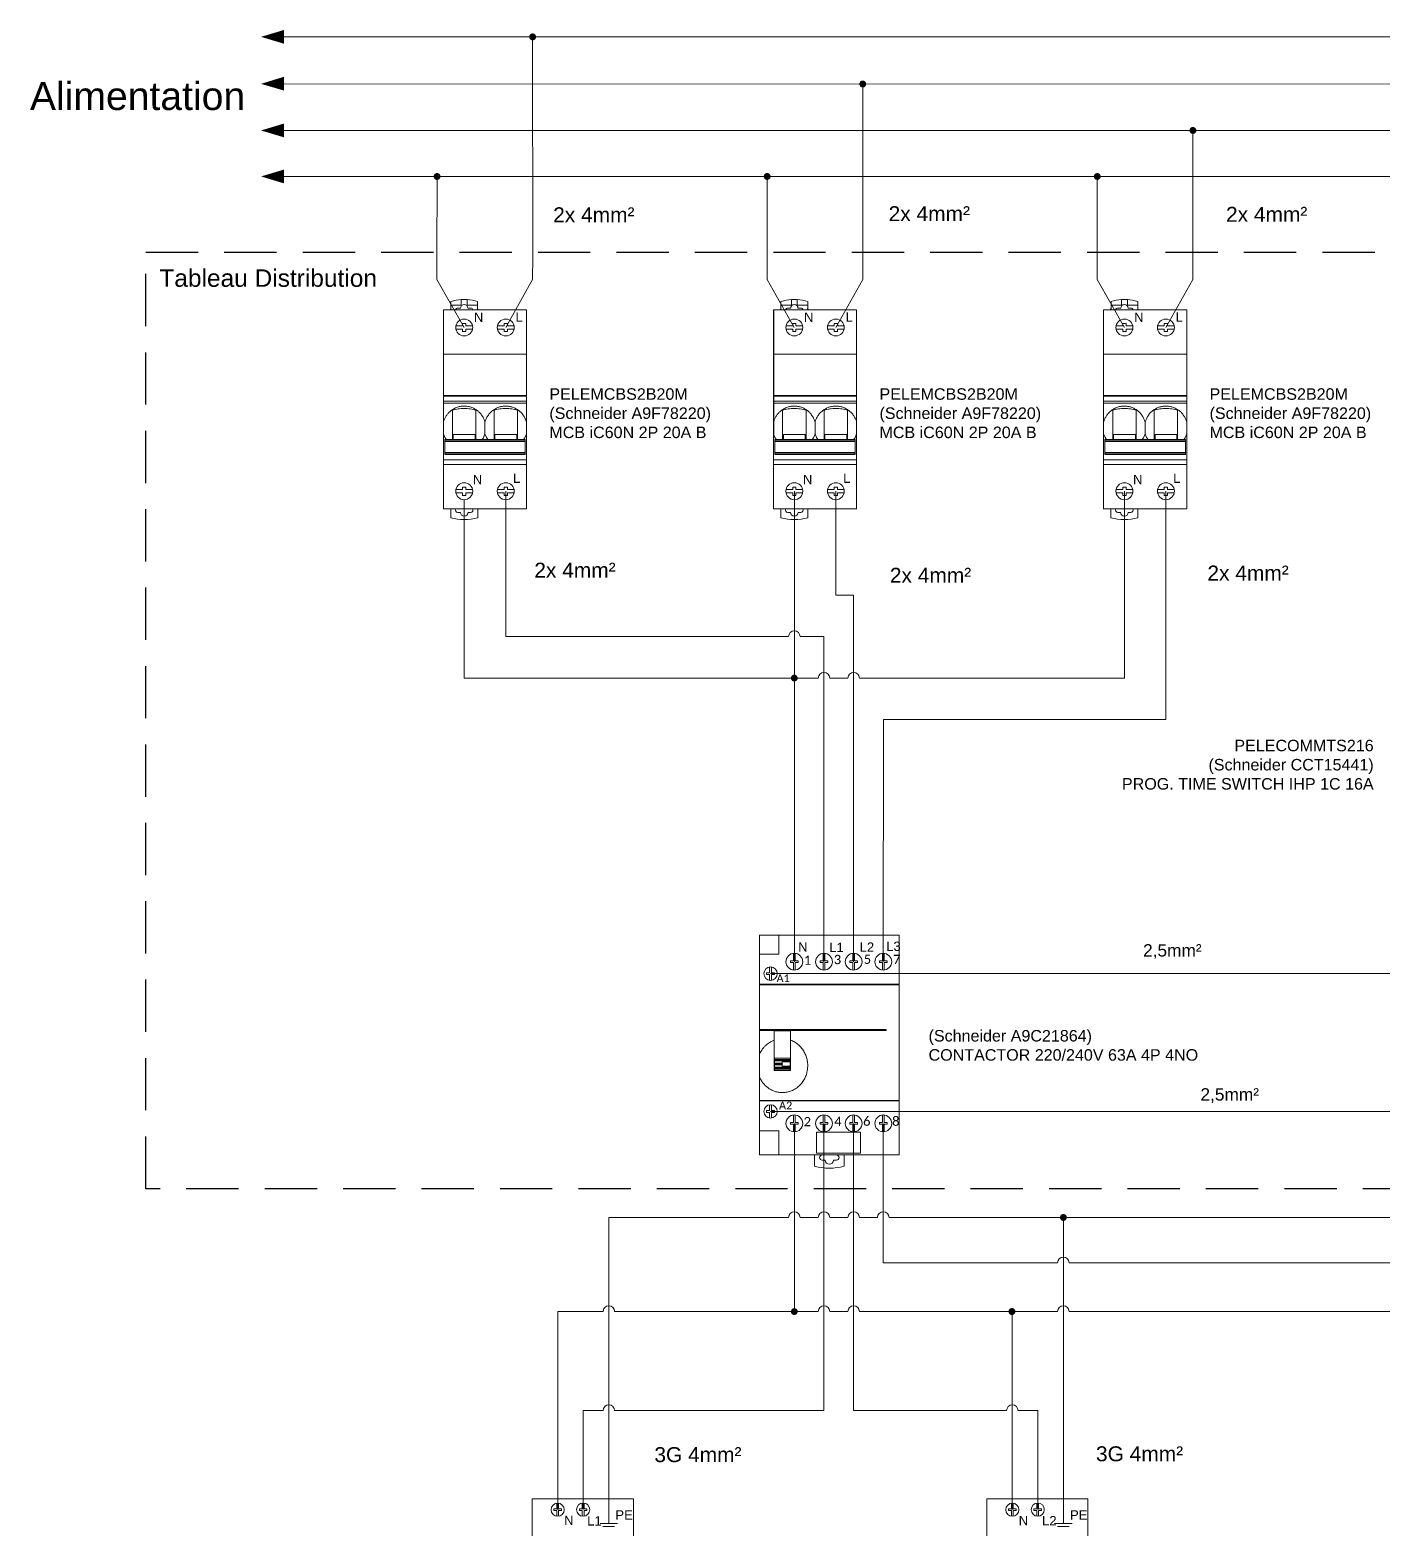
# Model space of a CAD drawing. Header units: millimetres. Extents: x 2233 to 2512, y 1440 to 1767.
# Drawn here: x 2232.6 to 2396.8, y 1583 to 1765 of the extents above; entities that cross this region are included whole.
import ezdxf

# ---------------------------------------------------------------- set-up
doc = ezdxf.new("R2010")
doc.units = ezdxf.units.MM
doc.linetypes.add('HIDDEN', pattern=[9.525, 6.35, -3.175])
for name, color, linetype, lineweight in [('01_Puissance', 250, 'Continuous', 20), ('02_Commande', 250, 'Continuous', 18), ('03_Symbole', 250, 'Continuous', 15), ('trait fin', 253, 'HIDDEN', 18)]:
    doc.layers.add(name, color=color, linetype=linetype, lineweight=lineweight)
doc.layers.add('04_Texte', color=7, linetype='Continuous')
doc.styles.get("Standard").update_dxf_attribs({"font": 'arial.ttf'})
doc.styles.add('WMF-Calibri1', font='calibri.ttf')

msp = doc.modelspace()

# ---------------------------------------------------------------- linework, layer by layer
at = {"color": 7, "linetype": 'Continuous'}
msp.add_line((2338.15, 1634.93), (2321.16, 1634.93), dxfattribs=at)
at = {"layer": '01_Puissance'}
for p, q in [((2263.4, 1764.75), (2263.4, 1764.75)), ((2263.44, 1764.18), (2433.92, 1764.18)), ((2293.64, 1737.47), (2293.63, 1764.18)), ((2263.44, 1758.49), (2433.92, 1758.4)), ((2263.62, 1758.63), (2263.62, 1758.63)), ((2333.72, 1737.47), (2333.72, 1758.45)), ((2263.44, 1752.81), (2263.44, 1752.81)), ((2263.44, 1752.81), (2433.92, 1752.81)), ((2373.82, 1737.47), (2373.81, 1752.81)), ((2263.44, 1747.22), (2433.92, 1747.22)), ((2282.02, 1747.22), (2282.01, 1737.36)), ((2322.11, 1747.22), (2322.1, 1737.36)), ((2362.2, 1747.22), (2362.19, 1737.36)), ((2282.01, 1737.36), (2282.01, 1734.71)), ((2293.64, 1737.47), (2293.63, 1734.71)), ((2322.1, 1737.36), (2322.09, 1734.71)), ((2333.72, 1737.47), (2333.72, 1734.71)), ((2362.19, 1737.36), (2362.19, 1734.71)), ((2373.82, 1737.47), (2373.81, 1734.71)), ((2282.01, 1734.71), (2285.32, 1728.87)), ((2293.63, 1734.71), (2290.36, 1728.87)), ((2322.09, 1734.71), (2325.4, 1728.87)), ((2333.72, 1734.71), (2330.45, 1728.87)), ((2362.19, 1734.71), (2365.5, 1728.87)), ((2373.81, 1734.71), (2370.54, 1728.87)), ((2290.36, 1708.98), (2290.36, 1691.32)), ((2325.41, 1708.98), (2325.41, 1686.28)), ((2330.45, 1696.37), (2330.45, 1708.98)), ((2365.49, 1708.98), (2365.49, 1686.28)), ((2370.53, 1681.24), (2370.53, 1708.98)), ((2285.31, 1707.95), (2285.31, 1686.28)), ((2330.45, 1696.37), (2330.45, 1697.56)), ((2332.61, 1696.37), (2330.45, 1696.37)), ((2332.61, 1651.83), (2332.61, 1696.37)), ((2290.36, 1691.32), (2324.71, 1691.32)), ((2326.1, 1691.32), (2329.01, 1691.32)), ((2329.01, 1691.32), (2329.01, 1651.83)), ((2285.31, 1686.28), (2323.59, 1686.28)), ((2325.41, 1686.28), (2323.59, 1686.28)), ((2325.41, 1686.28), (2325.41, 1651.83)), ((2328.31, 1686.28), (2325.41, 1686.28)), ((2331.91, 1686.28), (2329.71, 1686.28)), ((2365.49, 1686.28), (2333.31, 1686.28)), ((2336.21, 1651.83), (2336.22, 1681.24)), ((2336.22, 1681.24), (2370.53, 1681.24)), ((2325.41, 1632.19), (2325.41, 1609.33)), ((2329.01, 1632.19), (2329.01, 1597.3)), ((2332.61, 1632.19), (2332.61, 1597.3)), ((2336.21, 1615.25), (2336.21, 1632.19)), ((2302.88, 1585.27), (2302.88, 1620.76)), ((2302.88, 1620.76), (2324.71, 1620.76)), ((2326.1, 1620.76), (2328.31, 1620.76)), ((2329.71, 1620.76), (2331.91, 1620.76)), ((2333.31, 1620.76), (2335.51, 1620.76)), ((2336.91, 1620.76), (2351.13, 1620.76)), ((2351.13, 1620.76), (2383.71, 1620.76)), ((2358.08, 1585.27), (2358.08, 1620.76)), ((2383.71, 1620.76), (2461.44, 1620.76)), ((2351.83, 1615.25), (2336.21, 1615.25)), ((2357.38, 1615.25), (2351.83, 1615.25)), ((2410.28, 1615.25), (2358.78, 1615.25)), ((2296.67, 1585.26), (2296.67, 1609.33)), ((2296.67, 1609.33), (2302.18, 1609.33)), ((2303.58, 1609.33), (2325.41, 1609.33)), ((2328.31, 1609.33), (2325.41, 1609.33)), ((2331.91, 1609.33), (2329.71, 1609.33)), ((2351.83, 1609.33), (2333.31, 1609.33)), ((2357.38, 1609.33), (2351.83, 1609.33)), ((2351.88, 1585.26), (2351.88, 1609.33)), ((2407.18, 1609.33), (2358.78, 1609.33)), ((2299.77, 1585.27), (2299.77, 1597.3)), ((2299.77, 1597.3), (2302.18, 1597.3)), ((2303.58, 1597.3), (2319.24, 1597.3)), ((2329.01, 1597.3), (2319.24, 1597.3)), ((2332.61, 1597.3), (2351.18, 1597.3)), ((2354.97, 1597.3), (2352.57, 1597.3)), ((2354.97, 1597.3), (2354.97, 1585.27)), ((2302.88, 1585.27), (2302.88, 1583.58)), ((2305.87, 1586.58), (2305.87, 1586.47)), ((2358.08, 1585.27), (2358.08, 1583.58)), ((2361.07, 1586.58), (2361.07, 1586.47)), ((2302.88, 1583.58), (2301.81, 1583.58)), ((2301.81, 1583.58), (2303.95, 1583.58)), ((2358.08, 1583.58), (2357.01, 1583.58)), ((2357.01, 1583.58), (2359.15, 1583.58)), ((2302.88, 1583.22), (2302.17, 1583.22)), ((2302.17, 1583.22), (2303.59, 1583.22)), ((2358.08, 1583.22), (2357.37, 1583.22)), ((2357.37, 1583.22), (2358.79, 1583.22))]:
    msp.add_line(p, q, dxfattribs=at)
for points in [[(2263.44, 1764.18, 1.68, 0, 0), (2260.65, 1764.18, 0, 0, 0)], [(2263.44, 1758.49, 1.68, 0, 0), (2260.65, 1758.47, 0, 0, 0)], [(2263.44, 1752.81, 1.68, 0, 0), (2260.65, 1752.81, 0, 0, 0)], [(2263.44, 1747.22, 1.68, 0, 0), (2260.65, 1747.22, 0, 0, 0)]]:
    msp.add_lwpolyline(points, format="xyseb", dxfattribs=at)
at = {"layer": '01_Puissance', "const_width": 0.419}
for points in [[(2293.42, 1764.18, 1), (2293.84, 1764.18, 1)], [(2333.51, 1758.45, 1), (2333.93, 1758.45, 1)], [(2373.6, 1752.81, 1), (2374.02, 1752.81, 1)], [(2281.81, 1747.22, 1), (2282.23, 1747.22, 1)], [(2321.9, 1747.22, 1), (2322.32, 1747.22, 1)], [(2361.99, 1747.22, 1), (2362.41, 1747.22, 1)], [(2325.2, 1686.28, 1), (2325.61, 1686.28, 1)], [(2357.87, 1620.76, 1), (2358.29, 1620.76, 1)], [(2325.2, 1609.33, 1), (2325.61, 1609.33, 1)], [(2351.62, 1609.33, 1), (2352.04, 1609.33, 1)]]:
    msp.add_lwpolyline(points, format="xyb", close=True, dxfattribs=at)
at = {"layer": '01_Puissance'}
for centre, start, end in [((2325.41, 1691.32), 0.0052, 179.9948), ((2329.01, 1686.28), 0, 180), ((2332.61, 1686.28), 0, 180), ((2325.41, 1620.76), 0, 180), ((2329.01, 1620.76), 0, 180), ((2332.61, 1620.76), 0, 180), ((2336.21, 1620.76), 0, 180), ((2358.08, 1615.25), 0, 180), ((2302.88, 1609.33), 0, 180), ((2329.01, 1609.33), 0, 180), ((2332.61, 1609.33), 0, 180), ((2358.08, 1609.33), 360, 180), ((2302.88, 1597.3), 0, 180), ((2351.88, 1597.3), 0, 180)]:
    msp.add_arc(centre, 0.698, start, end, dxfattribs=at)
at = {"layer": '02_Commande'}
for p, q in [((2322.52, 1650.38), (2402.47, 1650.38)), ((2322.52, 1633.64), (2425.7, 1633.64))]:
    msp.add_line(p, q, dxfattribs=at)
at = {"layer": '03_Symbole', "color": 7, "linetype": 'Continuous'}
for p, q in [((2282.8, 1706.84), (2282.8, 1731)), ((2292.88, 1731), (2282.8, 1731)), ((2283.7, 1731.57), (2283.7, 1732.04)), ((2283.7, 1731.16), (2283.7, 1731.57)), ((2284.96, 1731.57), (2283.7, 1731.57)), ((2284.88, 1731.22), (2284.54, 1731.22)), ((2284.96, 1732.27), (2284.96, 1731.57)), ((2285.68, 1731.57), (2285.68, 1732.27)), ((2286.94, 1731.57), (2285.68, 1731.57)), ((2286.1, 1731.22), (2285.76, 1731.22)), ((2286.94, 1732.04), (2286.94, 1731.57)), ((2286.94, 1731.57), (2286.94, 1731.16)), ((2292.88, 1706.84), (2292.88, 1731)), ((2322.88, 1706.84), (2322.88, 1731)), ((2332.97, 1731), (2322.88, 1731)), ((2323.78, 1731.57), (2323.78, 1732.04)), ((2323.78, 1731.16), (2323.78, 1731.57)), ((2325.05, 1731.57), (2323.78, 1731.57)), ((2324.96, 1731.22), (2324.62, 1731.22)), ((2325.05, 1732.27), (2325.05, 1731.57)), ((2325.76, 1731.57), (2325.76, 1732.27)), ((2327.03, 1731.57), (2325.76, 1731.57)), ((2326.19, 1731.22), (2325.85, 1731.22)), ((2327.03, 1732.04), (2327.03, 1731.57)), ((2327.03, 1731.57), (2327.03, 1731.16)), ((2332.97, 1706.84), (2332.97, 1731)), ((2362.97, 1706.84), (2362.97, 1731)), ((2373.06, 1731), (2362.97, 1731)), ((2363.87, 1731.57), (2363.87, 1732.04)), ((2363.87, 1731.16), (2363.87, 1731.57)), ((2365.13, 1731.57), (2363.87, 1731.57)), ((2365.05, 1731.22), (2364.71, 1731.22)), ((2365.13, 1732.27), (2365.13, 1731.57)), ((2365.85, 1731.57), (2365.85, 1732.27)), ((2367.12, 1731.57), (2365.85, 1731.57)), ((2366.27, 1731.22), (2365.93, 1731.22)), ((2367.12, 1732.04), (2367.12, 1731.57)), ((2367.12, 1731.57), (2367.12, 1731.16)), ((2373.06, 1706.84), (2373.06, 1731)), ((2285.12, 1729.09), (2284.32, 1729.09)), ((2285.12, 1729.09), (2285.12, 1729.37)), ((2285.12, 1729.37), (2285.52, 1729.37)), ((2285.52, 1729.37), (2285.52, 1729.09)), ((2285.52, 1729.09), (2286.32, 1729.09)), ((2290.16, 1729.09), (2289.36, 1729.09)), ((2290.16, 1729.09), (2290.16, 1729.37)), ((2290.16, 1729.37), (2290.56, 1729.37)), ((2290.56, 1729.37), (2290.56, 1729.09)), ((2290.56, 1729.09), (2291.37, 1729.09)), ((2325.21, 1729.09), (2324.4, 1729.09)), ((2325.21, 1729.09), (2325.21, 1729.37)), ((2325.21, 1729.37), (2325.6, 1729.37)), ((2325.6, 1729.37), (2325.6, 1729.09)), ((2325.6, 1729.09), (2326.41, 1729.09)), ((2330.25, 1729.09), (2329.44, 1729.09)), ((2330.25, 1729.09), (2330.25, 1729.37)), ((2330.25, 1729.37), (2330.65, 1729.37)), ((2330.65, 1729.37), (2330.65, 1729.09)), ((2330.65, 1729.09), (2331.45, 1729.09)), ((2365.29, 1729.09), (2364.49, 1729.09)), ((2365.29, 1729.09), (2365.29, 1729.37)), ((2365.29, 1729.37), (2365.69, 1729.37)), ((2365.69, 1729.37), (2365.69, 1729.09)), ((2365.69, 1729.09), (2366.49, 1729.09)), ((2370.33, 1729.09), (2369.53, 1729.09)), ((2370.33, 1729.09), (2370.33, 1729.37)), ((2370.33, 1729.37), (2370.73, 1729.37)), ((2370.73, 1729.37), (2370.73, 1729.09)), ((2370.73, 1729.09), (2371.54, 1729.09)), ((2285.12, 1728.66), (2284.32, 1728.66)), ((2285.12, 1728.37), (2285.12, 1728.66)), ((2285.52, 1728.37), (2285.12, 1728.37)), ((2285.52, 1728.66), (2285.52, 1728.37)), ((2285.52, 1728.66), (2286.32, 1728.66)), ((2290.16, 1728.66), (2289.36, 1728.66)), ((2290.16, 1728.37), (2290.16, 1728.66)), ((2290.56, 1728.37), (2290.16, 1728.37)), ((2290.56, 1728.66), (2290.56, 1728.37)), ((2290.56, 1728.66), (2291.37, 1728.66)), ((2325.21, 1728.66), (2324.4, 1728.66)), ((2325.21, 1728.37), (2325.21, 1728.66)), ((2325.6, 1728.37), (2325.21, 1728.37)), ((2325.6, 1728.66), (2325.6, 1728.37)), ((2325.6, 1728.66), (2326.41, 1728.66)), ((2330.25, 1728.66), (2329.44, 1728.66)), ((2330.25, 1728.37), (2330.25, 1728.66)), ((2330.65, 1728.37), (2330.25, 1728.37)), ((2330.65, 1728.66), (2330.65, 1728.37)), ((2330.65, 1728.66), (2331.45, 1728.66)), ((2365.29, 1728.66), (2364.49, 1728.66)), ((2365.29, 1728.37), (2365.29, 1728.66)), ((2365.69, 1728.37), (2365.29, 1728.37)), ((2365.69, 1728.66), (2365.69, 1728.37)), ((2365.69, 1728.66), (2366.49, 1728.66)), ((2370.33, 1728.66), (2369.53, 1728.66)), ((2370.33, 1728.37), (2370.33, 1728.66)), ((2370.73, 1728.37), (2370.33, 1728.37)), ((2370.73, 1728.66), (2370.73, 1728.37)), ((2370.73, 1728.66), (2371.54, 1728.66)), ((2292.88, 1725.62), (2282.8, 1725.62)), ((2332.97, 1725.62), (2322.88, 1725.62)), ((2373.06, 1725.62), (2362.97, 1725.62)), ((2292.88, 1720.63), (2282.8, 1720.63)), ((2282.8, 1720.52), (2292.88, 1720.52)), ((2282.8, 1719.92), (2292.88, 1719.92)), ((2332.97, 1720.63), (2322.88, 1720.63)), ((2322.88, 1720.52), (2332.97, 1720.52)), ((2322.88, 1719.92), (2332.97, 1719.92)), ((2373.06, 1720.63), (2362.97, 1720.63)), ((2362.97, 1720.52), (2373.06, 1720.52)), ((2362.97, 1719.92), (2373.06, 1719.92)), ((2292.88, 1719.69), (2282.8, 1719.69)), ((2283.89, 1715.25), (2283.89, 1718.82)), ((2286.74, 1715.25), (2286.74, 1718.82)), ((2288.94, 1715.25), (2288.94, 1718.82)), ((2291.79, 1715.25), (2291.79, 1718.82)), ((2332.97, 1719.69), (2322.88, 1719.69)), ((2323.98, 1715.25), (2323.98, 1718.82)), ((2326.83, 1715.25), (2326.83, 1718.82)), ((2329.02, 1715.25), (2329.02, 1718.82)), ((2331.87, 1715.25), (2331.87, 1718.82)), ((2373.06, 1719.69), (2362.97, 1719.69)), ((2364.07, 1715.25), (2364.07, 1718.82)), ((2366.92, 1715.25), (2366.92, 1718.82)), ((2369.11, 1715.25), (2369.11, 1718.82)), ((2371.96, 1715.25), (2371.96, 1718.82)), ((2287.84, 1715.95), (2287.84, 1717.38)), ((2327.93, 1715.95), (2327.93, 1717.38)), ((2368.01, 1715.95), (2368.01, 1717.38)), ((2282.95, 1713.45), (2282.95, 1715.25)), ((2282.95, 1715.25), (2292.73, 1715.25)), ((2292.73, 1715.17), (2282.95, 1715.17)), ((2292.73, 1715.01), (2282.95, 1715.01)), ((2283.99, 1715.25), (2283.99, 1715.87)), ((2283.99, 1715.87), (2286.64, 1715.87)), ((2286.64, 1715.87), (2286.64, 1715.25)), ((2289.04, 1715.87), (2291.69, 1715.87)), ((2289.04, 1715.25), (2289.04, 1715.87)), ((2291.69, 1715.87), (2291.69, 1715.25)), ((2292.73, 1715.25), (2292.73, 1713.45)), ((2323.04, 1713.45), (2323.04, 1715.25)), ((2323.04, 1715.25), (2332.81, 1715.25)), ((2332.81, 1715.17), (2323.04, 1715.17)), ((2332.81, 1715.01), (2323.04, 1715.01)), ((2324.08, 1715.25), (2324.08, 1715.87)), ((2324.08, 1715.87), (2326.73, 1715.87)), ((2326.73, 1715.87), (2326.73, 1715.25)), ((2329.12, 1715.87), (2331.77, 1715.87)), ((2329.12, 1715.25), (2329.12, 1715.87)), ((2331.77, 1715.87), (2331.77, 1715.25)), ((2332.81, 1715.25), (2332.81, 1713.45)), ((2363.13, 1713.45), (2363.13, 1715.25)), ((2363.13, 1715.25), (2372.9, 1715.25)), ((2372.9, 1715.17), (2363.13, 1715.17)), ((2372.9, 1715.01), (2363.13, 1715.01)), ((2364.17, 1715.25), (2364.17, 1715.87)), ((2364.17, 1715.87), (2366.82, 1715.87)), ((2366.82, 1715.87), (2366.82, 1715.25)), ((2369.21, 1715.87), (2371.86, 1715.87)), ((2369.21, 1715.25), (2369.21, 1715.87)), ((2371.86, 1715.87), (2371.86, 1715.25)), ((2372.9, 1715.25), (2372.9, 1713.45)), ((2282.8, 1712.8), (2292.88, 1712.8)), ((2292.73, 1713.69), (2282.95, 1713.69)), ((2282.95, 1713.51), (2292.73, 1713.51)), ((2282.95, 1713.45), (2292.73, 1713.45)), ((2322.88, 1712.8), (2332.97, 1712.8)), ((2332.81, 1713.69), (2323.04, 1713.69)), ((2323.04, 1713.51), (2332.81, 1713.51)), ((2323.04, 1713.45), (2332.81, 1713.45)), ((2362.97, 1712.8), (2373.06, 1712.8)), ((2372.9, 1713.69), (2363.13, 1713.69)), ((2363.13, 1713.51), (2372.9, 1713.51)), ((2363.13, 1713.45), (2372.9, 1713.45)), ((2292.88, 1712.22), (2282.8, 1712.22)), ((2332.97, 1712.22), (2322.88, 1712.22)), ((2373.06, 1712.22), (2362.97, 1712.22)), ((2285.12, 1709.19), (2284.32, 1709.19)), ((2285.12, 1709.48), (2285.52, 1709.48)), ((2285.12, 1709.19), (2285.12, 1709.48)), ((2285.52, 1709.48), (2285.52, 1709.19)), ((2285.52, 1709.19), (2286.32, 1709.19)), ((2290.16, 1709.19), (2289.36, 1709.19)), ((2290.16, 1709.48), (2290.56, 1709.48)), ((2290.16, 1709.19), (2290.16, 1709.48)), ((2290.56, 1709.48), (2290.56, 1709.19)), ((2290.56, 1709.19), (2291.37, 1709.19)), ((2325.21, 1709.19), (2324.4, 1709.19)), ((2325.21, 1709.48), (2325.6, 1709.48)), ((2325.21, 1709.19), (2325.21, 1709.48)), ((2325.6, 1709.48), (2325.6, 1709.19)), ((2325.6, 1709.19), (2326.41, 1709.19)), ((2330.25, 1709.19), (2329.44, 1709.19)), ((2330.25, 1709.48), (2330.65, 1709.48)), ((2330.25, 1709.19), (2330.25, 1709.48)), ((2330.65, 1709.48), (2330.65, 1709.19)), ((2330.65, 1709.19), (2331.45, 1709.19)), ((2365.29, 1709.19), (2364.49, 1709.19)), ((2365.29, 1709.48), (2365.69, 1709.48)), ((2365.29, 1709.19), (2365.29, 1709.48)), ((2365.69, 1709.48), (2365.69, 1709.19)), ((2365.69, 1709.19), (2366.49, 1709.19)), ((2370.33, 1709.19), (2369.53, 1709.19)), ((2370.33, 1709.48), (2370.73, 1709.48)), ((2370.33, 1709.19), (2370.33, 1709.48)), ((2370.73, 1709.48), (2370.73, 1709.19)), ((2370.73, 1709.19), (2371.54, 1709.19)), ((2285.12, 1708.77), (2284.32, 1708.77)), ((2285.12, 1708.48), (2285.12, 1708.77)), ((2285.52, 1708.48), (2285.12, 1708.48)), ((2285.52, 1708.77), (2286.32, 1708.77)), ((2285.52, 1708.77), (2285.52, 1708.48)), ((2290.16, 1708.77), (2289.36, 1708.77)), ((2290.16, 1708.48), (2290.16, 1708.77)), ((2290.56, 1708.48), (2290.16, 1708.48)), ((2290.56, 1708.77), (2291.37, 1708.77)), ((2290.56, 1708.77), (2290.56, 1708.48)), ((2325.21, 1708.77), (2324.4, 1708.77)), ((2325.21, 1708.48), (2325.21, 1708.77)), ((2325.6, 1708.48), (2325.21, 1708.48)), ((2325.6, 1708.77), (2326.41, 1708.77)), ((2325.6, 1708.77), (2325.6, 1708.48)), ((2330.25, 1708.77), (2329.44, 1708.77)), ((2330.25, 1708.48), (2330.25, 1708.77)), ((2330.65, 1708.48), (2330.25, 1708.48)), ((2330.65, 1708.77), (2331.45, 1708.77)), ((2330.65, 1708.77), (2330.65, 1708.48)), ((2365.29, 1708.77), (2364.49, 1708.77)), ((2365.29, 1708.48), (2365.29, 1708.77)), ((2365.69, 1708.48), (2365.29, 1708.48)), ((2365.69, 1708.77), (2366.49, 1708.77)), ((2365.69, 1708.77), (2365.69, 1708.48)), ((2370.33, 1708.77), (2369.53, 1708.77)), ((2370.33, 1708.48), (2370.33, 1708.77)), ((2370.73, 1708.48), (2370.33, 1708.48)), ((2370.73, 1708.77), (2371.54, 1708.77)), ((2370.73, 1708.77), (2370.73, 1708.48)), ((2282.8, 1706.84), (2292.88, 1706.84)), ((2283.68, 1706.84), (2283.68, 1705.75)), ((2284.86, 1706.41), (2284.54, 1706.41)), ((2286.1, 1706.41), (2285.78, 1706.41)), ((2286.96, 1705.75), (2286.96, 1706.84)), ((2322.88, 1706.84), (2332.97, 1706.84)), ((2323.77, 1706.84), (2323.77, 1705.75)), ((2324.95, 1706.41), (2324.62, 1706.41)), ((2326.19, 1706.41), (2325.86, 1706.41)), ((2327.04, 1705.75), (2327.04, 1706.84)), ((2362.97, 1706.84), (2373.06, 1706.84)), ((2363.85, 1706.84), (2363.85, 1705.75)), ((2365.04, 1706.41), (2364.71, 1706.41)), ((2366.27, 1706.41), (2365.95, 1706.41)), ((2367.13, 1705.75), (2367.13, 1706.84)), ((2321.16, 1628.36), (2321.16, 1655.04)), ((2321.16, 1655.04), (2338.15, 1655.04)), ((2323.52, 1655.04), (2323.52, 1652.74)), ((2338.15, 1628.36), (2338.15, 1655.04)), ((2321.16, 1652.74), (2323.52, 1652.74)), ((2325.3, 1651.94), (2325.3, 1652.84)), ((2325.52, 1651.94), (2325.52, 1652.84)), ((2328.9, 1651.94), (2328.9, 1652.84)), ((2329.12, 1651.94), (2329.12, 1652.84)), ((2332.5, 1651.94), (2332.5, 1652.84)), ((2332.72, 1651.94), (2332.72, 1652.84)), ((2336.1, 1651.94), (2336.1, 1652.84)), ((2336.32, 1651.94), (2336.32, 1652.84)), ((2322.41, 1650.49), (2322.41, 1651.19)), ((2322.63, 1650.49), (2322.63, 1651.19)), ((2324.93, 1651.72), (2324.93, 1651.94)), ((2324.93, 1651.94), (2325.3, 1651.94)), ((2325.3, 1651.72), (2324.93, 1651.72)), ((2325.3, 1651.72), (2325.3, 1650.81)), ((2325.52, 1651.94), (2325.88, 1651.94)), ((2325.52, 1651.72), (2325.52, 1650.81)), ((2325.88, 1651.72), (2325.52, 1651.72)), ((2325.88, 1651.94), (2325.88, 1651.72)), ((2328.54, 1651.72), (2328.54, 1651.94)), ((2328.54, 1651.94), (2328.9, 1651.94)), ((2328.9, 1651.72), (2328.54, 1651.72)), ((2328.9, 1651.72), (2328.9, 1650.81)), ((2329.12, 1651.94), (2329.48, 1651.94)), ((2329.12, 1651.72), (2329.12, 1650.81)), ((2329.48, 1651.72), (2329.12, 1651.72)), ((2329.48, 1651.94), (2329.48, 1651.72)), ((2332.14, 1651.72), (2332.14, 1651.94)), ((2332.14, 1651.94), (2332.5, 1651.94)), ((2332.5, 1651.72), (2332.14, 1651.72)), ((2332.5, 1651.72), (2332.5, 1650.81)), ((2332.72, 1651.94), (2333.08, 1651.94)), ((2332.72, 1651.72), (2332.72, 1650.81)), ((2333.08, 1651.72), (2332.72, 1651.72)), ((2333.08, 1651.94), (2333.08, 1651.72)), ((2335.74, 1651.72), (2335.74, 1651.94)), ((2335.74, 1651.94), (2336.1, 1651.94)), ((2336.1, 1651.72), (2335.74, 1651.72)), ((2336.1, 1651.72), (2336.1, 1650.81)), ((2336.32, 1651.94), (2336.68, 1651.94)), ((2336.32, 1651.72), (2336.32, 1650.81)), ((2336.68, 1651.72), (2336.32, 1651.72)), ((2336.68, 1651.94), (2336.68, 1651.72)), ((2338.15, 1649.09), (2321.16, 1649.09)), ((2321.16, 1649.04), (2338.15, 1649.04)), ((2322.04, 1650.27), (2322.04, 1650.49)), ((2322.04, 1650.49), (2322.41, 1650.49)), ((2322.41, 1650.27), (2322.04, 1650.27)), ((2322.41, 1650.27), (2322.41, 1649.57)), ((2322.63, 1650.49), (2322.99, 1650.49)), ((2322.63, 1650.27), (2322.63, 1649.57)), ((2322.99, 1650.27), (2322.63, 1650.27)), ((2322.99, 1650.49), (2322.99, 1650.27)), ((2321.16, 1643.58), (2336.55, 1643.58)), ((2336.55, 1643.46), (2321.16, 1643.46)), ((2322.94, 1638.63), (2322.94, 1643.43)), ((2324.96, 1643.43), (2322.94, 1643.43)), ((2324.96, 1638.63), (2324.96, 1643.43)), ((2336.55, 1643.46), (2336.55, 1643.58)), ((2323, 1640.11), (2323, 1638.69)), ((2323, 1640.11), (2324.89, 1640.11)), ((2323, 1639.94), (2324.89, 1639.94)), ((2323, 1639.93), (2324.89, 1639.93)), ((2323, 1639.9), (2324.89, 1639.9)), ((2324.89, 1639.78), (2323, 1639.78)), ((2324.89, 1638.69), (2324.89, 1640.11)), ((2322.94, 1638.63), (2324.96, 1638.63)), ((2323, 1639.49), (2323.95, 1639.49)), ((2323, 1639.4), (2323.95, 1639.4)), ((2323.95, 1639.31), (2323, 1639.31)), ((2323, 1639.02), (2324.89, 1639.02)), ((2323, 1638.9), (2324.89, 1638.9)), ((2323, 1638.87), (2324.89, 1638.87)), ((2324.89, 1638.86), (2323, 1638.86)), ((2323, 1638.69), (2324.89, 1638.69)), ((2323.95, 1639.15), (2323.95, 1639.65)), ((2323.95, 1639.65), (2324.89, 1639.65)), ((2324.89, 1639.15), (2323.95, 1639.15)), ((2338.15, 1634.98), (2321.16, 1634.98)), ((2322.41, 1633.75), (2322.41, 1634.45)), ((2322.63, 1633.75), (2322.63, 1634.45)), ((2322.04, 1633.53), (2322.04, 1633.75)), ((2322.04, 1633.75), (2322.41, 1633.75)), ((2322.41, 1633.53), (2322.04, 1633.53)), ((2322.41, 1633.53), (2322.41, 1632.83)), ((2322.63, 1633.75), (2322.99, 1633.75)), ((2322.63, 1633.53), (2322.63, 1632.83)), ((2322.99, 1633.53), (2322.63, 1633.53)), ((2322.99, 1633.75), (2322.99, 1633.53)), ((2325.3, 1632.3), (2325.3, 1633.21)), ((2325.52, 1632.3), (2325.52, 1633.21)), ((2328.9, 1632.3), (2328.9, 1633.21)), ((2329.12, 1632.3), (2329.12, 1633.21)), ((2332.5, 1632.3), (2332.5, 1633.21)), ((2332.72, 1632.3), (2332.72, 1633.21)), ((2336.1, 1632.3), (2336.1, 1633.21)), ((2336.32, 1632.3), (2336.32, 1633.21)), ((2323.52, 1631.28), (2321.16, 1631.28)), ((2323.52, 1631.28), (2323.52, 1628.36)), ((2324.93, 1632.3), (2325.3, 1632.3)), ((2324.93, 1632.08), (2324.93, 1632.3)), ((2325.3, 1632.08), (2324.93, 1632.08)), ((2325.3, 1632.08), (2325.3, 1631.18)), ((2325.52, 1632.3), (2325.88, 1632.3)), ((2325.88, 1632.08), (2325.52, 1632.08)), ((2325.52, 1632.08), (2325.52, 1631.18)), ((2325.88, 1632.3), (2325.88, 1632.08)), ((2328.09, 1631.11), (2333.44, 1631.11)), ((2328.09, 1631.11), (2328.09, 1628.59)), ((2328.54, 1632.3), (2328.9, 1632.3)), ((2328.54, 1632.08), (2328.54, 1632.3)), ((2328.9, 1632.08), (2328.54, 1632.08)), ((2328.9, 1632.08), (2328.9, 1631.18)), ((2329.12, 1632.3), (2329.48, 1632.3)), ((2329.48, 1632.08), (2329.12, 1632.08)), ((2329.12, 1632.08), (2329.12, 1631.18)), ((2329.48, 1632.3), (2329.48, 1632.08)), ((2332.14, 1632.3), (2332.5, 1632.3)), ((2332.14, 1632.08), (2332.14, 1632.3)), ((2332.5, 1632.08), (2332.14, 1632.08)), ((2332.5, 1632.08), (2332.5, 1631.18)), ((2332.72, 1632.3), (2333.08, 1632.3)), ((2333.08, 1632.08), (2332.72, 1632.08)), ((2332.72, 1632.08), (2332.72, 1631.18)), ((2333.08, 1632.3), (2333.08, 1632.08)), ((2333.44, 1628.59), (2333.44, 1631.11)), ((2335.74, 1632.3), (2336.1, 1632.3)), ((2335.74, 1632.08), (2335.74, 1632.3)), ((2336.1, 1632.08), (2335.74, 1632.08)), ((2336.1, 1632.08), (2336.1, 1631.18)), ((2336.32, 1632.3), (2336.68, 1632.3)), ((2336.68, 1632.08), (2336.32, 1632.08)), ((2336.32, 1632.08), (2336.32, 1631.18)), ((2336.68, 1632.3), (2336.68, 1632.08)), ((2338.15, 1628.36), (2321.16, 1628.36)), ((2327.85, 1628.36), (2327.85, 1626.99)), ((2333.44, 1628.59), (2328.09, 1628.59)), ((2329.16, 1627.73), (2328.79, 1627.73)), ((2330.52, 1627.73), (2330.16, 1627.73)), ((2331.47, 1626.99), (2331.47, 1628.36)), ((2296.21, 1585.37), (2296.21, 1585.15)), ((2296.57, 1585.37), (2296.21, 1585.37)), ((2296.21, 1585.15), (2296.57, 1585.15)), ((2296.57, 1585.37), (2296.57, 1586.05)), ((2296.57, 1585.15), (2296.57, 1584.47)), ((2296.78, 1585.37), (2296.78, 1586.05)), ((2297.13, 1585.37), (2296.78, 1585.37)), ((2296.78, 1585.15), (2296.78, 1584.47)), ((2296.78, 1585.15), (2297.13, 1585.15)), ((2297.13, 1585.15), (2297.13, 1585.37)), ((2299.31, 1585.16), (2299.31, 1585.38)), ((2299.31, 1585.38), (2299.66, 1585.38)), ((2299.66, 1585.16), (2299.31, 1585.16)), ((2299.66, 1585.38), (2299.66, 1586.06)), ((2299.66, 1585.16), (2299.66, 1584.48)), ((2299.88, 1585.38), (2299.88, 1586.06)), ((2299.88, 1585.38), (2300.23, 1585.38)), ((2299.88, 1585.16), (2299.88, 1584.48)), ((2300.23, 1585.16), (2299.88, 1585.16)), ((2300.23, 1585.38), (2300.23, 1585.16)), ((2351.42, 1585.37), (2351.42, 1585.15)), ((2351.77, 1585.37), (2351.42, 1585.37)), ((2351.42, 1585.15), (2351.77, 1585.15)), ((2351.77, 1585.37), (2351.77, 1586.05)), ((2351.77, 1585.15), (2351.77, 1584.47)), ((2351.98, 1585.37), (2351.98, 1586.05)), ((2352.34, 1585.37), (2351.98, 1585.37)), ((2351.98, 1585.15), (2351.98, 1584.47)), ((2351.98, 1585.15), (2352.34, 1585.15)), ((2352.34, 1585.15), (2352.34, 1585.37)), ((2354.51, 1585.16), (2354.51, 1585.38)), ((2354.51, 1585.38), (2354.87, 1585.38)), ((2354.87, 1585.16), (2354.51, 1585.16)), ((2354.87, 1585.38), (2354.87, 1586.06)), ((2354.87, 1585.16), (2354.87, 1584.48)), ((2355.08, 1585.38), (2355.08, 1586.06)), ((2355.08, 1585.38), (2355.43, 1585.38)), ((2355.08, 1585.16), (2355.08, 1584.48)), ((2355.43, 1585.16), (2355.08, 1585.16)), ((2355.43, 1585.38), (2355.43, 1585.16))]:
    msp.add_line(p, q, dxfattribs=at)
for points in [[(2283.16, 1715.25), (2282.97, 1715.51), (2282.8, 1715.95)], [(2287.84, 1715.95), (2287.66, 1715.48), (2287.48, 1715.25)], [(2288.2, 1715.25), (2288.02, 1715.49), (2287.84, 1715.95)], [(2292.88, 1715.95), (2292.7, 1715.48), (2292.53, 1715.25)], [(2323.24, 1715.25), (2323.05, 1715.51), (2322.88, 1715.95)], [(2327.93, 1715.95), (2327.75, 1715.48), (2327.57, 1715.25)], [(2328.28, 1715.25), (2328.1, 1715.49), (2327.93, 1715.95)], [(2332.97, 1715.95), (2332.79, 1715.48), (2332.61, 1715.25)], [(2363.33, 1715.25), (2363.14, 1715.51), (2362.97, 1715.95)], [(2368.01, 1715.95), (2367.83, 1715.48), (2367.66, 1715.25)], [(2368.37, 1715.25), (2368.19, 1715.49), (2368.01, 1715.95)], [(2373.06, 1715.95), (2372.87, 1715.48), (2372.7, 1715.25)]]:
    msp.add_lwpolyline(points, dxfattribs=at)
at = {"layer": '03_Symbole'}
for points in [[(2293.58, 1586.58), (2305.87, 1586.58), (2305.87, 1566.27), (2293.58, 1566.27)], [(2348.78, 1586.58), (2361.07, 1586.58), (2361.07, 1566.27), (2348.78, 1566.27)]]:
    msp.add_lwpolyline(points, close=True, dxfattribs=at)
at = {"layer": '03_Symbole', "color": 7, "linetype": 'Continuous'}
for centre, radius in [((2285.32, 1728.87), 1.03), ((2290.36, 1728.87), 1.03), ((2325.41, 1728.87), 1.03), ((2330.45, 1728.87), 1.03), ((2365.49, 1728.87), 1.03), ((2370.53, 1728.87), 1.03), ((2285.32, 1708.98), 1.03), ((2290.36, 1708.98), 1.03), ((2325.41, 1708.98), 1.03), ((2330.45, 1708.98), 1.03), ((2365.49, 1708.98), 1.03), ((2370.53, 1708.98), 1.03), ((2325.41, 1651.83), 1.02), ((2329.01, 1651.83), 1.02), ((2332.61, 1651.83), 1.02), ((2336.21, 1651.83), 1.02), ((2322.52, 1650.38), 0.818), ((2322.52, 1633.64), 0.818), ((2325.41, 1632.19), 1.02), ((2329.01, 1632.19), 1.02), ((2332.61, 1632.19), 1.02), ((2336.21, 1632.19), 1.02), ((2296.67, 1585.26), 0.798), ((2299.77, 1585.27), 0.798), ((2351.88, 1585.26), 0.798), ((2354.97, 1585.27), 0.798)]:
    msp.add_circle(centre, radius, dxfattribs=at)
for centre, radius, start, end in [((2283.41, 1731.23), 0.284, 308.5163, 347.0319), ((2283.41, 1731.23), 0.284, 347.0631, 359.9849), ((2285.33, 1726.77), 5.51, 93.7668, 107.1978), ((2284.54, 1730.94), 0.285, 90.0557, 166.524), ((2285.33, 1726.77), 5.51, 86.3591, 93.7668), ((2285.33, 1726.77), 5.51, 72.9337, 86.3591), ((2286.1, 1730.94), 0.285, 13.4739, 89.9443), ((2287.23, 1731.23), 0.284, 180.0152, 192.8736), ((2287.23, 1731.23), 0.284, 192.9049, 231.4838), ((2323.5, 1731.23), 0.284, 308.5163, 347.0319), ((2323.5, 1731.23), 0.284, 347.0631, 359.9849), ((2325.41, 1726.77), 5.51, 93.7668, 107.1978), ((2324.62, 1730.94), 0.285, 90.0557, 166.524), ((2325.41, 1726.77), 5.51, 86.3591, 93.7668), ((2325.41, 1726.77), 5.51, 72.9337, 86.3591), ((2326.19, 1730.94), 0.285, 13.4739, 89.9443), ((2327.31, 1731.23), 0.284, 180.0152, 192.8736), ((2327.31, 1731.23), 0.284, 192.9049, 231.4838), ((2363.58, 1731.23), 0.284, 308.5163, 347.0319), ((2363.58, 1731.23), 0.284, 347.0631, 359.9849), ((2365.5, 1726.77), 5.51, 93.7668, 107.1978), ((2364.71, 1730.94), 0.285, 90.0557, 166.524), ((2365.5, 1726.77), 5.51, 86.3591, 93.7668), ((2365.5, 1726.77), 5.51, 72.9337, 86.3591), ((2366.27, 1730.94), 0.285, 13.4739, 89.9443), ((2367.4, 1731.23), 0.284, 180.0152, 192.8736), ((2367.4, 1731.23), 0.284, 192.9049, 231.4838), ((2285.32, 1711.8), 6.27, 254.849, 285.151), ((2284.54, 1706.7), 0.285, 149.9964, 270), ((2285.32, 1706.41), 0.456, 180, 0), ((2286.1, 1706.7), 0.285, 270, 30.0038), ((2325.41, 1711.8), 6.27, 254.849, 285.151), ((2324.62, 1706.7), 0.285, 149.9964, 270), ((2325.41, 1706.41), 0.456, 180, 0), ((2326.19, 1706.7), 0.285, 270, 30.0038), ((2365.49, 1711.8), 6.27, 254.849, 285.151), ((2364.71, 1706.7), 0.285, 149.9964, 270), ((2365.49, 1706.41), 0.456, 180, 0), ((2366.27, 1706.7), 0.285, 270, 30.0038), ((2329.66, 1633.67), 6.92, 254.849, 285.151), ((2328.79, 1628.04), 0.315, 90, 270), ((2329.66, 1627.73), 0.503, 180, 0), ((2330.52, 1628.04), 0.315, 270, 90)]:
    msp.add_arc(centre, radius, start, end, dxfattribs=at)
for centre in [(2285.32, 1731.22), (2325.41, 1731.22), (2365.49, 1731.22)]:
    msp.add_ellipse(centre, major_axis=(0, 0.443), ratio=0.997493, start_param=-1.570796, end_param=1.570796, dxfattribs=at)
for points, knots in [([(2283.7, 1731.16), (2283.7, 1731.14), (2283.69, 1731.08), (2283.66, 1731.02), (2283.64, 1731)], [0, 0, 0, 0, 0.500039, 1, 1, 1, 1]), ([(2286.99, 1731), (2286.98, 1731.02), (2286.95, 1731.08), (2286.94, 1731.14), (2286.94, 1731.16)], [0, 0, 0, 0, 0.499961, 1, 1, 1, 1]), ([(2323.78, 1731.16), (2323.78, 1731.14), (2323.77, 1731.08), (2323.75, 1731.02), (2323.73, 1731)], [0, 0, 0, 0, 0.500039, 1, 1, 1, 1]), ([(2327.08, 1731), (2327.06, 1731.02), (2327.04, 1731.08), (2327.03, 1731.14), (2327.03, 1731.16)], [0, 0, 0, 0, 0.499961, 1, 1, 1, 1]), ([(2363.87, 1731.16), (2363.87, 1731.14), (2363.86, 1731.08), (2363.83, 1731.02), (2363.82, 1731)], [0, 0, 0, 0, 0.500039, 1, 1, 1, 1]), ([(2367.17, 1731), (2367.15, 1731.02), (2367.12, 1731.08), (2367.12, 1731.14), (2367.12, 1731.16)], [0, 0, 0, 0, 0.499961, 1, 1, 1, 1]), ([(2282.8, 1717.38), (2282.83, 1717.5), (2282.91, 1717.73), (2283.08, 1718.07), (2283.3, 1718.37), (2283.47, 1718.55), (2283.56, 1718.64)], [0, 0, 0, 0, 0.249803, 0.499808, 0.749905, 1, 1, 1, 1]), ([(2285.32, 1719.33), (2285.16, 1719.33), (2284.84, 1719.3), (2284.37, 1719.16), (2283.94, 1718.94), (2283.68, 1718.75), (2283.56, 1718.64)], [0, 0, 0, 0, 0.249983, 0.499973, 0.749982, 1, 1, 1, 1]), ([(2285.32, 1719.04), (2285.07, 1719.04), (2284.59, 1719), (2284.12, 1718.89), (2283.89, 1718.82)], [0, 0, 0, 0, 0.509146, 1, 1, 1, 1]), ([(2285.32, 1719.33), (2285.46, 1719.33), (2285.68, 1719.31), (2285.96, 1719.25), (2286.23, 1719.17), (2286.56, 1719.02), (2286.92, 1718.79), (2287.23, 1718.5), (2287.5, 1718.16), (2287.71, 1717.78), (2287.8, 1717.52), (2287.84, 1717.38)], [0, 0, 0, 0, 0.125046, 0.187644, 0.250209, 0.375224, 0.500253, 0.625262, 0.750232, 0.875163, 1, 1, 1, 1]), ([(2286.74, 1718.82), (2286.52, 1718.89), (2286.05, 1719), (2285.56, 1719.04), (2285.32, 1719.04)], [0, 0, 0, 0, 0.490854, 1, 1, 1, 1]), ([(2287.84, 1717.38), (2287.88, 1717.52), (2287.98, 1717.78), (2288.18, 1718.16), (2288.45, 1718.5), (2288.77, 1718.79), (2289.12, 1719.02), (2289.52, 1719.2), (2289.93, 1719.3), (2290.22, 1719.33), (2290.36, 1719.33)], [0, 0, 0, 0, 0.124861, 0.249813, 0.374793, 0.499813, 0.624849, 0.749888, 0.874952, 1, 1, 1, 1]), ([(2290.36, 1719.04), (2290.12, 1719.04), (2289.63, 1719), (2289.16, 1718.89), (2288.94, 1718.82)], [0, 0, 0, 0, 0.509146, 1, 1, 1, 1]), ([(2290.36, 1719.33), (2290.5, 1719.33), (2290.72, 1719.31), (2291, 1719.25), (2291.27, 1719.17), (2291.6, 1719.02), (2291.96, 1718.79), (2292.28, 1718.5), (2292.54, 1718.16), (2292.75, 1717.78), (2292.85, 1717.52), (2292.88, 1717.38)], [0, 0, 0, 0, 0.125046, 0.187644, 0.250209, 0.375224, 0.500253, 0.625262, 0.750232, 0.875163, 1, 1, 1, 1]), ([(2291.79, 1718.82), (2291.56, 1718.89), (2291.09, 1719), (2290.61, 1719.04), (2290.36, 1719.04)], [0, 0, 0, 0, 0.490854, 1, 1, 1, 1]), ([(2322.88, 1717.38), (2322.92, 1717.5), (2323, 1717.73), (2323.17, 1718.07), (2323.39, 1718.37), (2323.56, 1718.55), (2323.65, 1718.64)], [0, 0, 0, 0, 0.249803, 0.499808, 0.749905, 1, 1, 1, 1]), ([(2325.41, 1719.33), (2325.24, 1719.33), (2324.92, 1719.3), (2324.46, 1719.16), (2324.02, 1718.94), (2323.77, 1718.75), (2323.65, 1718.64)], [0, 0, 0, 0, 0.249983, 0.499973, 0.749982, 1, 1, 1, 1]), ([(2325.41, 1719.04), (2325.16, 1719.04), (2324.68, 1719), (2324.21, 1718.89), (2323.98, 1718.82)], [0, 0, 0, 0, 0.509146, 1, 1, 1, 1]), ([(2325.41, 1719.33), (2325.55, 1719.33), (2325.76, 1719.31), (2326.04, 1719.25), (2326.32, 1719.17), (2326.64, 1719.02), (2327, 1718.79), (2327.32, 1718.5), (2327.58, 1718.16), (2327.79, 1717.78), (2327.89, 1717.52), (2327.93, 1717.38)], [0, 0, 0, 0, 0.125046, 0.187644, 0.250209, 0.375224, 0.500253, 0.625262, 0.750232, 0.875163, 1, 1, 1, 1]), ([(2326.83, 1718.82), (2326.6, 1718.89), (2326.13, 1719), (2325.65, 1719.04), (2325.41, 1719.04)], [0, 0, 0, 0, 0.490854, 1, 1, 1, 1]), ([(2327.93, 1717.38), (2327.96, 1717.52), (2328.06, 1717.78), (2328.27, 1718.16), (2328.53, 1718.5), (2328.85, 1718.79), (2329.21, 1719.02), (2329.6, 1719.2), (2330.02, 1719.3), (2330.31, 1719.33), (2330.45, 1719.33)], [0, 0, 0, 0, 0.124861, 0.249813, 0.374793, 0.499813, 0.624849, 0.749888, 0.874952, 1, 1, 1, 1]), ([(2330.45, 1719.04), (2330.2, 1719.04), (2329.72, 1719), (2329.25, 1718.89), (2329.02, 1718.82)], [0, 0, 0, 0, 0.509146, 1, 1, 1, 1]), ([(2330.45, 1719.33), (2330.59, 1719.33), (2330.81, 1719.31), (2331.08, 1719.25), (2331.36, 1719.17), (2331.69, 1719.02), (2332.05, 1718.79), (2332.36, 1718.5), (2332.63, 1718.16), (2332.83, 1717.78), (2332.93, 1717.52), (2332.97, 1717.38)], [0, 0, 0, 0, 0.125046, 0.187644, 0.250209, 0.375224, 0.500253, 0.625262, 0.750232, 0.875163, 1, 1, 1, 1]), ([(2331.87, 1718.82), (2331.65, 1718.89), (2331.18, 1719), (2330.69, 1719.04), (2330.45, 1719.04)], [0, 0, 0, 0, 0.490854, 1, 1, 1, 1]), ([(2362.97, 1717.38), (2363, 1717.5), (2363.08, 1717.73), (2363.26, 1718.07), (2363.47, 1718.37), (2363.64, 1718.55), (2363.73, 1718.64)], [0, 0, 0, 0, 0.249803, 0.499808, 0.749905, 1, 1, 1, 1]), ([(2365.49, 1719.33), (2365.33, 1719.33), (2365.01, 1719.3), (2364.54, 1719.16), (2364.11, 1718.94), (2363.85, 1718.75), (2363.73, 1718.64)], [0, 0, 0, 0, 0.249983, 0.499973, 0.749982, 1, 1, 1, 1]), ([(2365.49, 1719.04), (2365.25, 1719.04), (2364.76, 1719), (2364.29, 1718.89), (2364.07, 1718.82)], [0, 0, 0, 0, 0.509146, 1, 1, 1, 1]), ([(2365.49, 1719.33), (2365.63, 1719.33), (2365.85, 1719.31), (2366.13, 1719.25), (2366.4, 1719.17), (2366.73, 1719.02), (2367.09, 1718.79), (2367.4, 1718.5), (2367.67, 1718.16), (2367.88, 1717.78), (2367.97, 1717.52), (2368.01, 1717.38)], [0, 0, 0, 0, 0.125046, 0.187644, 0.250209, 0.375224, 0.500253, 0.625262, 0.750232, 0.875163, 1, 1, 1, 1]), ([(2366.92, 1718.82), (2366.69, 1718.89), (2366.22, 1719), (2365.74, 1719.04), (2365.49, 1719.04)], [0, 0, 0, 0, 0.490854, 1, 1, 1, 1]), ([(2368.01, 1717.38), (2368.05, 1717.52), (2368.15, 1717.78), (2368.36, 1718.16), (2368.62, 1718.5), (2368.94, 1718.79), (2369.3, 1719.02), (2369.69, 1719.2), (2370.11, 1719.3), (2370.39, 1719.33), (2370.53, 1719.33)], [0, 0, 0, 0, 0.124861, 0.249813, 0.374793, 0.499813, 0.624849, 0.749888, 0.874952, 1, 1, 1, 1]), ([(2370.53, 1719.04), (2370.29, 1719.04), (2369.81, 1719), (2369.33, 1718.89), (2369.11, 1718.82)], [0, 0, 0, 0, 0.509146, 1, 1, 1, 1]), ([(2370.53, 1719.33), (2370.68, 1719.33), (2370.89, 1719.31), (2371.17, 1719.25), (2371.44, 1719.17), (2371.77, 1719.02), (2372.13, 1718.79), (2372.45, 1718.5), (2372.71, 1718.16), (2372.92, 1717.78), (2373.02, 1717.52), (2373.06, 1717.38)], [0, 0, 0, 0, 0.125046, 0.187644, 0.250209, 0.375224, 0.500253, 0.625262, 0.750232, 0.875163, 1, 1, 1, 1]), ([(2371.96, 1718.82), (2371.73, 1718.89), (2371.26, 1719), (2370.78, 1719.04), (2370.53, 1719.04)], [0, 0, 0, 0, 0.490854, 1, 1, 1, 1]), ([(2321.16, 1640.54), (2321.25, 1640.74), (2321.4, 1641.02), (2321.65, 1641.36), (2321.94, 1641.68), (2322.36, 1642.01), (2322.74, 1642.21), (2322.94, 1642.28)], [0, 0, 0, 0, 0.249856, 0.374939, 0.500037, 0.749987, 1, 1, 1, 1]), ([(2323.96, 1635.93), (2324.15, 1635.93), (2324.43, 1635.96), (2324.79, 1636.05), (2325.15, 1636.17), (2325.56, 1636.39), (2325.93, 1636.68), (2326.19, 1636.94), (2326.43, 1637.23), (2326.68, 1637.63), (2326.89, 1638.14), (2327.01, 1638.69), (2327.05, 1639.25), (2327, 1639.81), (2326.85, 1640.35), (2326.63, 1640.86), (2326.31, 1641.33), (2325.92, 1641.74), (2325.47, 1642.07), (2325.13, 1642.23), (2324.96, 1642.3)], [0, 0, 0, 0, 0.062604, 0.093929, 0.125233, 0.187723, 0.25013, 0.281341, 0.312538, 0.374866, 0.4372, 0.499561, 0.561978, 0.624454, 0.686979, 0.749547, 0.812143, 0.874765, 0.937387, 1, 1, 1, 1]), ([(2321.16, 1637.85), (2321.22, 1637.71), (2321.36, 1637.44), (2321.61, 1637.07), (2321.92, 1636.74), (2322.27, 1636.46), (2322.66, 1636.23), (2323.07, 1636.06), (2323.51, 1635.96), (2323.81, 1635.93), (2323.96, 1635.93)], [0, 0, 0, 0, 0.12473, 0.249512, 0.374309, 0.499226, 0.624251, 0.749398, 0.8747, 1, 1, 1, 1])]:
    msp.add_open_spline(points, degree=3, knots=knots, dxfattribs=at)
at = {"layer": '04_Texte'}
msp.add_line((2322.88, 1731), (2322.88, 1715.97), dxfattribs=at)
at = {"layer": 'trait fin', "lineweight": -3}
msp.add_lwpolyline([(2246.66, 1738.02), (2467.47, 1738.02), (2467.47, 1624.25), (2246.66, 1624.25)], close=True, dxfattribs=at)

# ---------------------------------------------------------------- texts
at = {"layer": '04_Texte', "color": 139, "lineweight": 0, "style": 'WMF-Calibri1'}
for s, height, p in [('1', 1.13, (2326.57, 1651.45)), ('3', 1.13, (2330.2, 1651.53)), ('5', 1.13, (2333.84, 1651.57)), ('7', 1.13, (2337.4, 1651.54)), ('A1', 0.947, (2323.25, 1649.35)), ('A2', 0.947, (2323.55, 1633.89)), ('2', 1.13, (2326.54, 1631.84)), ('4', 1.13, (2330.25, 1631.86)), ('6', 1.13, (2333.76, 1631.9)), ('8', 1.13, (2337.29, 1631.9))]:
    msp.add_text(s, height=height, dxfattribs=at).set_placement(p)
at = {"layer": '04_Texte', "attachment_point": 1}
for s, width, gutter_width, heights, insert, char_height in [('Alimentation', 9.96, 17.01, [0], (2232.58, 1758.69), 3.4014), ('N', 1.1335, 5.67, [0], (2286.49, 1730.69), 1.13), ('L', 1.1335, 5.67, [0], (2291.54, 1730.72), 1.13), ('N', 1.1335, 5.67, [0], (2326.58, 1730.69), 1.13), ('L', 1.1335, 5.67, [0], (2331.63, 1730.72), 1.13), ('N', 1.1335, 5.67, [0], (2366.67, 1730.69), 1.13), ('L', 1.1335, 5.67, [0], (2371.71, 1730.72), 1.13), ('PELEMCBS2B20M\\P(Schneider A9F78220)\\PMCB iC60N 2P 20A B', 34.2632, 6.98, [8.56], (2295.66, 1721.49), 1.3965), ('PELEMCBS2B20M\\P(Schneider A9F78220)\\PMCB iC60N 2P 20A B', 34.2632, 6.98, [8.56], (2335.75, 1721.49), 1.3965), ('PELEMCBS2B20M\\P(Schneider A9F78220)\\PMCB iC60N 2P 20A B', 34.2632, 6.98, [8.56], (2375.83, 1721.49), 1.3965), ('N', 1.1335, 5.67, [0], (2286.36, 1710.97), 1.13), ('L', 1.1335, 5.67, [0], (2291.25, 1711.13), 1.13), ('N', 1.1335, 5.67, [0], (2326.45, 1710.97), 1.13), ('L', 1.1335, 5.67, [0], (2331.34, 1711.13), 1.13), ('N', 1.1335, 5.67, [0], (2366.54, 1710.97), 1.13), ('L', 1.1335, 5.67, [0], (2371.42, 1711.13), 1.13), ('\\pxqr;PELECOMMTS216 \\P(Schneider CCT15441)\\PPROG. TIME SWITCH IHP 1C 16A', 31.9114, 6.98, [0], (2363.85, 1678.79), 1.3965), ('L3', 1.1335, 5.67, [0], (2336.57, 1654.27), 1.133), ('N', 1.1335, 5.67, [0], (2325.87, 1654.19), 1.13), ('L1', 1.1335, 5.67, [0], (2329.65, 1654.14), 1.133), ('L2', 1.1335, 5.67, [0], (2333.34, 1654.17), 1.133), ('\\pxql;\\P(Schneider A9C21864)\\PCONTACTOR 220/240V 63A 4P 4NO', 44.3388, 6.98, [0], (2341.71, 1645.86), 1.3965), ('PE', 1.1335, 5.67, [0], (2303.68, 1585.19), 1.133), ('PE', 1.1335, 5.67, [0], (2358.89, 1585.19), 1.133), ('N', 1.1335, 5.67, [0], (2297.45, 1584.53), 1.13), ('L1', 1.1335, 5.67, [0], (2300.25, 1584.47), 1.133), ('N', 1.1335, 5.67, [0], (2352.66, 1584.51), 1.13), ('L2', 1.1335, 5.67, [0], (2355.49, 1584.49), 1.133)]:
    msp.add_mtext_dynamic_manual_height_columns(s, width=width, gutter_width=gutter_width, heights=heights, dxfattribs=dict(at, insert=insert, char_height=char_height))
at = {"layer": '04_Texte', "lineweight": -3, "attachment_point": 1}
for s, width, gutter_width, insert, char_height in [('2x 4mm²', 14.5847, 9.09, (2296.12, 1743.47), 1.818), ('2x 4mm²', 14.5847, 9.09, (2336.86, 1743.61), 1.818), ('2x 4mm²', 14.5847, 9.09, (2377.83, 1743.53), 1.818), ('Tableau Distribution', 26.434, 10.64, (2248.3, 1735.94), 2.1272), ('2x 4mm²', 14.5847, 9.09, (2293.83, 1700.3), 1.818), ('2x 4mm²', 14.5847, 9.09, (2375.57, 1699.95), 1.818), ('2x 4mm²', 14.5847, 9.09, (2337.01, 1699.68), 1.818), ('2,5mm²', 2.9092, 7.5, (2367.76, 1653.96), 1.501), ('2,5mm²', 2.9092, 7.5, (2374.73, 1636.46), 1.501), ('3G 4mm²', 14.5847, 9.09, (2308.41, 1592.86), 1.818), ('3G 4mm²', 14.5847, 9.09, (2362.04, 1592.96), 1.818)]:
    msp.add_mtext_dynamic_manual_height_columns(s, width=width, gutter_width=gutter_width, heights=[0], dxfattribs=dict(at, insert=insert, char_height=char_height))

doc.saveas('drawing.dxf')
